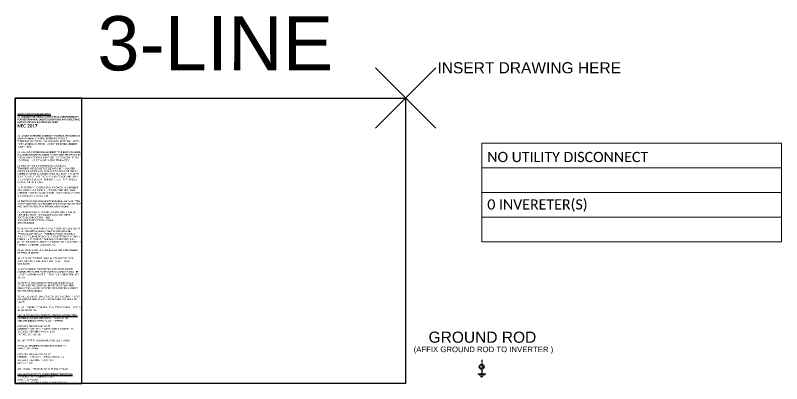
# Model space of a CAD drawing. Header units: feet. Extents: x -13431 to 13250, y 10829 to 29871.
# Drawn here: x 6130 to 7744, y 16895 to 17670 of the extents above; entities that cross this region are included whole.
import ezdxf

# ---------------------------------------------------------------- set-up
doc = ezdxf.new("R2010")
doc.units = ezdxf.units.FT
doc.header["$MEASUREMENT"] = 0
doc.linetypes.add('HIDDEN', pattern=[0.375, 0.25, -0.125])
doc.layers.add('LOCKED (NO PRINT)', color=7, linetype='Continuous', plot=False)
doc.layers.add('LOCKED (PRINT)', color=7, linetype='Continuous')
doc.styles.add('ONE LINE TXT', font='techb___.ttf')
doc.styles.get("Standard").update_dxf_attribs({"font": 'calibri.ttf'})
doc.styles.add('TITLE BBLOCK TEXT', font='ARIALUNI.TTF')

# ---------------------------------------------------------------- blocks, each defined once
blk = doc.blocks.new('*T75')
at = {"layer": 'Defpoints', "color": 8, "linetype": 'ByBlock', "lineweight": 0, "transparency": 16777216}
for p, q in [((0, 0), (631.6, 0)), ((0, 0), (0, -208.1)), ((631.6, 0), (631.6, -208.1)), ((0, -51.9), (631.6, -51.9)), ((0, -103.8), (631.6, -103.8)), ((0, -156.2), (631.6, -156.2)), ((0, -208.1), (631.6, -208.1))]:
    blk.add_line(p, q, dxfattribs=at)
at = {"color": 0, "transparency": 16777216, "char_height": 21.506, "width": 608.409, "attachment_point": 7}
for s, insert in [('{\\fCalibri|b0|i0|c0;NO UTILITY DISCONNECT', (11.6, -40.3)), ('{\\fCalibri|b0|i0|c0;', (11.6, -92.2)), ('{\\fCalibri|b0|i0|c0;0 INVERETER(S)', (11.6, -144.6)), ('{\\fCalibri|b0|i0|c0;', (11.6, -196.5))]:
    blk.add_mtext(s, dxfattribs=dict(at, insert=insert))
blk = doc.blocks.new('*U256')
at = {"layer": 'LOCKED (PRINT)', "color": 1, "insert": (4.3, 153.2), "char_height": 3.5433, "width": 133.501, "attachment_point": 7, "line_spacing_factor": 0.97}
blk.add_mtext('{\\fCalibri|b1|i0|c0|p34;\\LARRAY CIRCUIT WIRING NOTES\\l\\P1.) LICENSED ELECTRICIAN ASSUMES ALL RESPONSIBILITY FOR DETERMINING ONSITE CONDITIONS AND  EXECUTING INSTALLATION IN ACCORDANCE WITH\\P\\H1.9756x;NEC 2017\\fCalibri|b0|i0|c0|p34;\\H0.50618x;\\P}\\P\\P2.) LOWEST EXPECTED AMBIENT TEMPERATURE BASED ON ASHRAE MINIMUM MEAN EXTREME DRY BULB TEMPERATURE FOR ASHRAE LOCATION MOST SIMILAR TO INSTALLATION LOCATION.  LOWEST EXPECTED AMBIENT TEMP = -{\\fCalibri|b1|i0|c0|p34;16}°{\\fCalibri|b1|i0|c0|p34;C\\P}\\P3.) HIGHEST CONTINUOUS AMBIENT TEMPERATURE BASED ON ASHRAE HIGHEST MONTH 2% DRY BULB TEMPERATURE FOR ASHRAE LOCATION MOST SIMILAR TO INSTALLATION LOCATION.  HIGHEST CONTINUOUS TEMP = {\\fCalibri|b1|i0|c0|p34;33}°{\\fCalibri|b1|i0|c0|p34;C}\\P\\P4.) 2005 ASHRAE FUNDAMENTALS 2% DESIGN TEMPERATURES DO NOT EXCEED 47°C IN THE UNITED STATES (PALM SPRINGS, CA IS 44.1°C).  FOR LESS THAN 9 CURRENT-CARRYING CONDUCTORS IN A ROOF-MOUNTED SUNLIT CONDUIT AT LEAST 0.5" ABOVE ROOF AND USING THE OUTDOOR DESIGN TEMPERATURE OF 47°C OR LESS (ALL OF UNITED STATES)\\P\\P5.) PV SYSTEM CIRCUITS INSTALLED ON OR IN BUILDINGS SHALL INCLUDE A RAPID SHUTDOWN FUNCTION THAT CONTROLS SPECIFIC CONDUCTORS IN ACCORDANCE WITH NEC 690.12(A) THROUGH (D)\\P\\P6.) PHOTOVOLTAIC POWER SYSTEMS SHALL BE PERMITTED TO OPERATE WITH UNGROUNDED PHOTOVOLTAIC SOURCE AND OUTPUT CIRCUIT AS PER {\\fCalibri|b1|i0|c0|p34;NEC 690.41 (A)(4)\\P\\P}7.) UNGROUNDED DC CIRCUIT CONDUCTORS SHALL BE IDENTIFIED WITH THE FOLLOWING OUTER FINISH: POSITIVE CONDUCTORS  = RED\\PNEGATIVE CONDUCTORS = BLACK\\P{\\fCalibri|b1|i0|c0|p34;NEC 210.5(C)(2) \\P}\\P8.) ARRAY AND SUB ARRAY CONDUCTORS SHALL BE #10 PV WIRE TYPE RHW-2 OR EQUIVELANT AND SHALL BE PROTECTED BY CONDUIT WHERE EXPOSED TO DIRECT SUNLIGHT. SUB ARRAY CONDUIT LONGER THAN 24” SHALL CONTAIN ≤ 20 CURRENT CARYING CONDUCTORS AND WHERE EXPOSED TO DIRECT SUNLIGHT SHALL CONTAIN ≤ 9 CURRENT CARRYING CONDUCTORS.\\P\\P9.) ALL WIRE LENGTHS SHALL BE LESS THAN 100\' UNLESS OTHERWISE NOTED  \\P\\P10.) FLEXIBLE CONDUIT SHALL NOT BE INSTALLED ON ROOFTOP AND SHALL BE LIMITED TO 12” IF USED OUTDOORS \\P\\P11.)OVERCURRENT PROTECTION FOR CONDUCTORS CONNECTED TO THE SUPPLY SIDE OF A SERVICE SHALL BE LOCATED WITHIN 10\' OF THE POINT OF CONNECTION NEC 705.31\\P\\P12.) WHERE TWO SOURCES FEED A BUSSBAR, ONE A UTILITY AND THE OTHER AN INVERTER, PV BACKFEED BREAKER(S) SHALL BE LOCATED OPPOSITE FROM UTILITY\\P{\\fCalibri|b1|i0|c0|p34;NEC 705.12(B)(2)(3)(b)} \\P\\P13.) ALL SOLAR SYSTEM LOAD CENTERS TO CONTAIN ONLY GENERATION CIRCUITS AND NO UNUSED POSITIONS OR LOADS\\P\\P14.) ALL EQUIPMENT INSTALLED OUTDOORS SHALL HAVE A {\\fCalibri|b1|i0|c0|p34;NEMA 3R} RATING', dxfattribs=at)

msp = doc.modelspace()

# ---------------------------------------------------------------- linework, layer by layer
at = {"color": 92, "linetype": 'HIDDEN', "ltscale": 15}
msp.add_line((7112.51155, 16944.61131), (7112.51155, 16935.29519), dxfattribs=at)
at = {"color": 92, "ltscale": 15}
msp.add_line((7112.51155, 16925.06881), (7112.51155, 16915.33415), dxfattribs=at)
at = {"color": 92, "linetype": 'Continuous', "ltscale": 4, "flags": 128}
for points in [[(7104.03042, 16915.33415), (7120.99269, 16915.33415)], [(7118.05308, 16912.19163), (7106.97002, 16912.19163)], [(7115.11348, 16909.0491), (7109.90962, 16909.0491)]]:
    msp.add_lwpolyline(points, dxfattribs=at)
at = {"color": 7, "linetype": 'Continuous'}
msp.add_circle((7112.51155, 16930.182), 5.11319, dxfattribs=at)
at = {"layer": 'LOCKED (NO PRINT)', "color": 2}
for p, q in [((7015.54753, 17559.26867), (6888.59128, 17432.31243)), ((7015.54753, 17432.31243), (6888.59128, 17559.26867))]:
    msp.add_line(p, q, dxfattribs=at)
at = {"layer": 'LOCKED (NO PRINT)'}
for points in [[(6130.2192, 17495.79055), (6952.06941, 17495.79055), (6952.06941, 16894.62652), (6130.2192, 16894.62652)], [(6270.18125, 17495.79055), (6130.2192, 17495.79055), (6130.2192, 16894.62652), (6270.18125, 16894.62652)]]:
    msp.add_lwpolyline(points, close=True, dxfattribs=at)

# ---------------------------------------------------------------- block references
at = {"color": 3}
msp.add_blockref('*U256', (6130.2192, 16894.62652), dxfattribs=at)
msp.add_blockref('*T75', (7112.65643, 17401.07425))

# ---------------------------------------------------------------- texts
at = {"color": 1, "linetype": 'Continuous', "insert": (7109.32169, 16936.23607), "char_height": 9.3832827, "attachment_point": 1, "style": 'ONE LINE TXT'}
msp.add_mtext_dynamic_manual_height_columns('{\\W1;\\C256;a}', width=0.1385328, gutter_width=2.13167, heights=[0], dxfattribs=at)
at = {"layer": 'LOCKED (NO PRINT)', "color": 7, "style": 'TITLE BBLOCK TEXT'}
msp.add_text('3-LINE', height=114.235434, rotation=359.98856394, dxfattribs=at).set_placement((6303.08787, 17554.02244))
at = {"layer": 'LOCKED (NO PRINT)', "color": 2, "style": 'TITLE BBLOCK TEXT'}
msp.add_text('INSERT DRAWING HERE', height=23.3887207, rotation=359.98856394, dxfattribs=at).set_placement((7019.28541, 17547.90185))
at = {"layer": 'LOCKED (NO PRINT)', "color": 2, "attachment_point": 1, "rotation": 359.98856394, "style": 'TITLE BBLOCK TEXT'}
for s, width, insert, char_height in [('\\pi23.076;GROUND ROD', 269.7169993, (6977.52562, 17004.20259), 23.3887207), ('(AFFIX GROUND ROD TO INVERTER )', 319.4003555, (6969.17707, 16972.69203), 11.6943604)]:
    msp.add_mtext_dynamic_manual_height_columns(s, width=width, gutter_width=1, heights=[0], dxfattribs=dict(at, insert=insert, char_height=char_height))
at = {"layer": 'LOCKED (PRINT)', "color": 1, "insert": (6134.54339, 17040.24096), "char_height": 3.5432983, "attachment_point": 1, "line_spacing_factor": 0.97}
msp.add_mtext_dynamic_manual_height_columns('\\A1;{\\fCalibri|b1|i0|c0|p34;\\LCALCULATIONS FOR CURRENT CARRYING CONDUCTORS\\P}REQUIRED CONDUCTOR AMPACITY PER STRING\\P[{\\fCalibri|b1|i0|c0|p34;NEC 690.8(B)(1)}]: (#####*1.56)1 = #####A\\P\\PAWG #10, DERATED AMPACITY\\PAMBIENT TEMP: 33°C, TEMP DERATING FACTOR: .96\\PRACEWAY DERATING = 0 CCC: 1.00\\P(40*.96)1.00 = 30.40A\\P\\P30.40A {\\H0.7x;\\S>^ _;\\H1.4286x; #####A, THEREFORE WIRE SIZE IS VALID\\P\\PTOTAL AC REQUIRED CONDUCTOR AMPACITY\\P0.00A*1.25 = 0.00A\\P\\fCalibri|b1|i0|c0|p34;\\P\\fCalibri|b0|i0|c0|p34;AWG #10, DERATED AMPACITY\\PAMBIENT TEMP: 30°C, TEMP DERATING: 1.0\\PRACEWAY DERATING \\H0.7x;\\S<^ _;\\H1.4286x; 3 CCC: N/A\\P40A*1.0 = 40A\\P\\fCalibri|b1|i0|c0|p34;\\P\\fCalibri|b0|i0|c0|p34;40A\\fCalibri|b1|i0|c0|p34; \\fCalibri|b0|i0|c0|p34;\\H0.7x;\\S>^ _;\\fCalibri|b1|i0|c0|p34;\\H1.4286x; \\fCalibri|b0|i0|c0|p34;0.00A\\H0.99998x;, THEREFORE AC WIRE SIZE IS VALID\\P\\H0.99996x;\\P\\fCalibri|b1|i0|c0|p34;\\LCALCULATION FOR PV OVERCURRENT PROTECTION\\P\\fCalibri|b0|i0|c0|p34;\\lTOTAL INVERTER CURRENT: 0.00A\\fCalibri|b1|i0|c0|p34;\\P\\fCalibri|b0|i0|c0|p34;0.00A*1.25 = 0.00A\\fCalibri|b1|i0|c0|p34;\\P\\fCalibri|b0|i0|c0|p34;  --> ##A OVERCURRENT PROTECTION IS VALID}', width=185.2761011, gutter_width=7.17012, heights=[0], dxfattribs=at)

doc.saveas('drawing.dxf')
